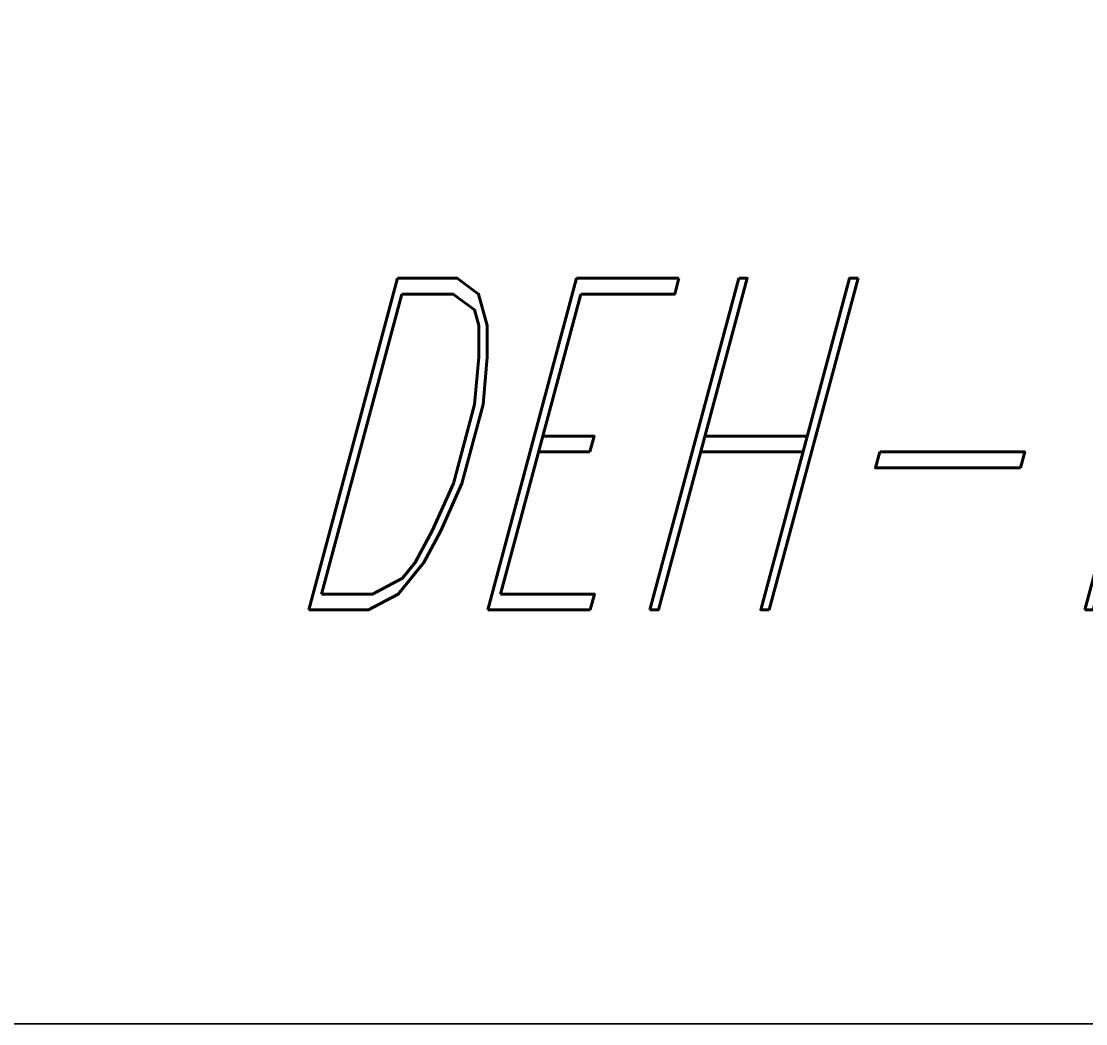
# Model space of a CAD drawing. Header units: millimetres. Extents: x -47800 to 104182, y -50696 to 46579.
# Drawn here: x -47189.13 to -47175.01, y 45954.62 to 45967.92 of the extents above; entities that cross this region are included whole.
import ezdxf
from ezdxf.enums import TextEntityAlignment as Align

# ---------------------------------------------------------------- set-up
doc = ezdxf.new("R2010")
doc.units = ezdxf.units.MM
doc.header["$LTSCALE"] = 0.5
doc.layers.add('图\\M+19E79\\M+195B6\\M+18E9A', color=7, linetype='Continuous')
doc.layers.add('图框', color=7, linetype='Continuous', lineweight=18)
doc.layers.add('打印', color=7, linetype='Continuous', lineweight=15, plot=False)
doc.layers.add('打印-禁用', color=7, linetype='Continuous', lineweight=15, plot=False)
doc.styles.add('标题\\M+18E9A', font='romand.shx', dxfattribs={"oblique": 10, "bigfont": 'bigfont.shx'})

# ---------------------------------------------------------------- blocks, each defined once
blk = doc.blocks.new('GZDEH零件A4图框V01版')
at = {"layer": '打印-禁用', "linetype": 'Continuous'}
blk.add_line((0, 0), (210, 0), dxfattribs=at)
at = {"layer": '图\\M+19E79\\M+195B6\\M+18E9A', "color": 7, "style": '标题\\M+18E9A', "oblique": 15, "width": 0.6}
blk.add_text('DEH-TECH', height=4.4, dxfattribs=at).set_placement((86.78, 7.692), align=Align.MIDDLE)
blk = doc.blocks.new('DEH A4')
at = {"layer": '图框'}
blk.add_blockref('GZDEH零件A4图框V01版', (0, 0), dxfattribs=at)

msp = doc.modelspace()

# ---------------------------------------------------------------- linework, layer by layer
at = {"layer": '打印'}
msp.add_lwpolyline([(-47263.157, 46251.622), (-47053.156, 46251.622), (-47053.156, 45954.622), (-47263.157, 45954.622)], close=True, dxfattribs=at)

# ---------------------------------------------------------------- block references
at = {"layer": '图框'}
msp.add_blockref('DEH A4', (-47263.157, 45954.622), dxfattribs=at)

doc.saveas('drawing.dxf')
